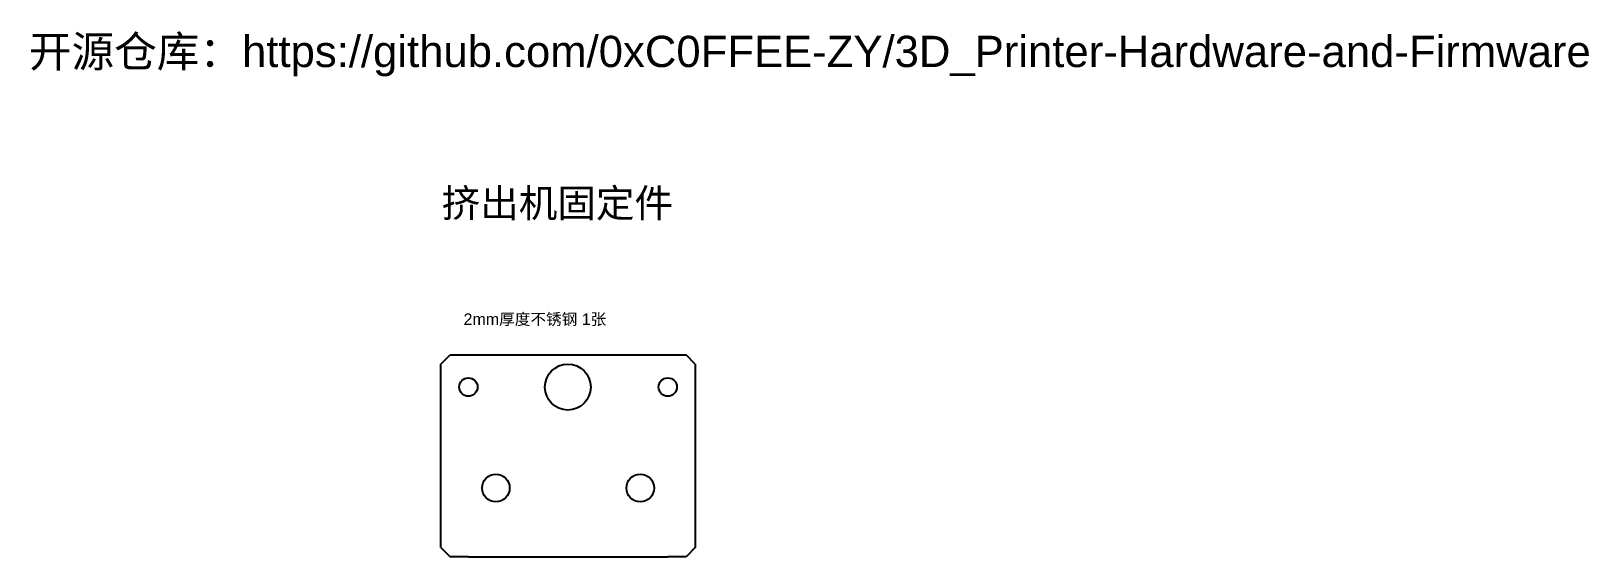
# Model space of a CAD drawing. Header units: millimetres. Extents: x 2416 to 2756, y 1610 to 1724.
import ezdxf

# ---------------------------------------------------------------- set-up
doc = ezdxf.new("R2010")
doc.units = ezdxf.units.MM
doc.styles.get("Standard").update_dxf_attribs({"font": 'arial.ttf'})

msp = doc.modelspace()

# ---------------------------------------------------------------- linework, layer by layer
for p, q in [((2505.3, 1651.54), (2507.3, 1653.54)), ((2505.3, 1611.54), (2505.3, 1651.54)), ((2507.3, 1653.54), (2558.8, 1653.54)), ((2560.8, 1651.54), (2558.8, 1653.54)), ((2560.8, 1651.54), (2560.8, 1611.54)), ((2505.3, 1611.54), (2507.3, 1609.54)), ((2560.8, 1611.54), (2558.8, 1609.54)), ((2511.3, 1609.54), (2507.3, 1609.54)), ((2511.3, 1609.54), (2554.8, 1609.54)), ((2558.8, 1609.54), (2554.8, 1609.54))]:
    msp.add_line(p, q)
for centre, radius in [((2533, 1646.54), 5), ((2511.3, 1646.54), 2), ((2554.8, 1646.54), 2), ((2517.3, 1624.54), 3), ((2548.8, 1624.54), 3)]:
    msp.add_circle(centre, radius)

# ---------------------------------------------------------------- texts
at = {"attachment_point": 1}
for s, width, gutter_width, insert, char_height in [('{\\fSimSun|b0|i0|c134|p2;开源仓库：}https://github.com/0xC0FFEE-ZY/3D_Printer-Hardware-and-Firmware', 340.6816, 34.08, (2415.46, 1723.1), 6.8157), ('{\\fSimSun|b0|i0|c134|p2;挤出机固定件}', 94.6739, 30.83, (2505.48, 1689.71), 6.1655), ('2mm{\\fSimSun|b0|i0|c134|p2;厚度不锈钢} 1{\\fSimSun|b0|i0|c134|p2;张}', 33.9811, 12.5, (2510.25, 1662.59), 2.5)]:
    msp.add_mtext_dynamic_manual_height_columns(s, width=width, gutter_width=gutter_width, heights=[0], dxfattribs=dict(at, insert=insert, char_height=char_height))

doc.saveas('drawing.dxf')
